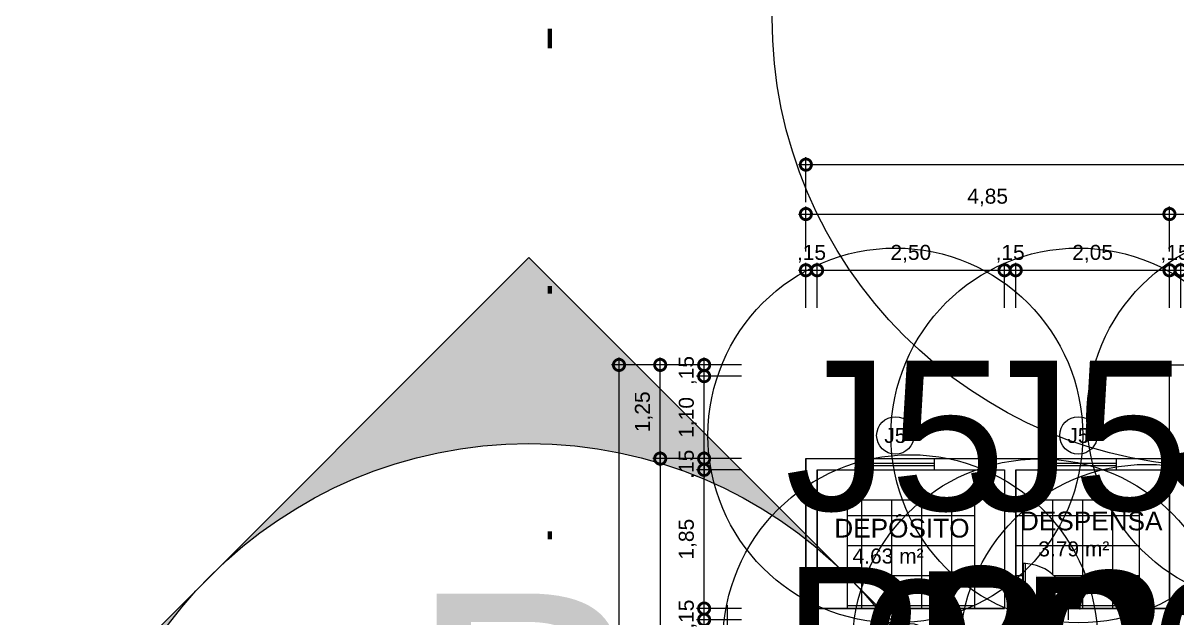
# Model space of a CAD drawing. Header units: metres. Extents: x 47619 to 48001, y 23263 to 23573.
# Drawn here: x 47654.14 to 47669.53, y 23361.14 to 23369.07 of the extents above; entities that cross this region are included whole.
import ezdxf
from ezdxf.enums import TextEntityAlignment as Align

# ---------------------------------------------------------------- set-up
doc = ezdxf.new("R2010")
doc.units = ezdxf.units.M
doc.header["$LTSCALE"] = 0.25
doc.header["$PDMODE"] = 96
doc.linetypes.add('DASHDOT2', pattern=[12.7, 6.35, -3.175, 0, -3.175])
doc.linetypes.add('DIVIDEX2', pattern=[63.5, 25.4, -12.7, 0, -12.7, 0, -12.7])
for name, color, linetype in [('0 @ 0.1', 7, 'Continuous'), ('0 @ 1', 7, 'Continuous'), ('ARQ_ALV CT', 4, 'Continuous'), ('ARQ_ESQ CT', 30, 'Continuous'), ('ARQ_MOB 02', 2, 'Continuous'), ('ARQ_PISO 01', 1, 'Continuous'), ('ARQ_PROJ SUP', 1, 'DASHDOT2'), ('ARQ_SIMB 01', 1, 'Continuous'), ('ARQ_TXT 01', 1, 'Continuous'), ('SIMB_01', 1, 'Continuous'), ('SIMB_02', 2, 'Continuous'), ('SIMB_PREENCHIMENTO', 253, 'Continuous'), ('SIMB_TXT', 1, 'Continuous')]:
    doc.layers.add(name, color=color, linetype=linetype)
for name, color, linetype, true_color, plot in [('ARQ_0_AREAS', 7, 'Continuous', 0x5a1694, False), ('ARQ_0_AREAS @ 0.1', 7, 'Continuous', 0x5a1694, False), ('ARQ_0_AREAS @ 1', 7, 'Continuous', 0x5a1694, False)]:
    doc.layers.add(name, color=color, linetype=linetype, true_color=true_color, plot=plot)
doc.layers.add('ARQ_CINZA 03', color=252, linetype='Continuous', lineweight=9)
doc.layers.add('SIMB_LCT', color=252, linetype='DIVIDEX2', lineweight=100)
doc.layers.add('ARQ_COTA_AZUL', color=5, linetype='Continuous', lineweight=20, true_color=0x0000ff)
doc.styles.add('Annot_2.0mm', font='arial.ttf', dxfattribs={"height": 2})
doc.styles.add('Annot_2.5mm', font='arial.ttf', dxfattribs={"height": 2.5})
doc.styles.add('cota', font='arial.ttf')
doc.styles.add('SIMB', font='arial.ttf')
doc.dimstyles.new('Info 01 - annot', dxfattribs={"dimtxt": 2, "dimasz": 3, "dimexe": 1, "dimexo": 1, "dimgap": 1, "dimtad": 1, "dimzin": 4, "dimtxsty": 'cota', "dimblk": 'DOTSMALL', "dimcen": 2, "dimdle": 1, "dimclrd": 256, "dimclre": 256, "dimclrt": 1, "dimazin": 2, "dimtfac": 0.09, "dimtix": 1, "dimtmove": 2, "dimatfit": 2, "dimfxl": 5, "dimfxlon": 1, "dimtolj": 1, "dimtzin": 4, "dimlwd": -1, "dimarcsym": 1})

# ---------------------------------------------------------------- blocks, each defined once
blk = doc.blocks.new('*U69')
at = {"layer": 'SIMB_LCT'}
blk.add_line((-6, 0), (-54.483, 0), dxfattribs=at)
at = {"layer": 'SIMB_TXT', "style": 'SIMB'}
for tag, height, p in [('000', 3.5, (-2.25, 0)), ('999', 2, (2.525, 0))]:
    blk.add_attdef(tag, text='', height=height, rotation=90, dxfattribs=at).set_placement(p, align=Align.MIDDLE_CENTER)
blk = doc.blocks.new('*U328')
at = {"layer": '0 @ 1', "rotation": 269.9999999999999}
blk.add_blockref('*U69', (0.7, -4.537), dxfattribs=at)
blk = doc.blocks.new('Pav_sup')
blk.add_blockref('*U328', (0, 0))
blk = doc.blocks.new('nivel_PB_A_D')
at = {"layer": 'SIMB_PREENCHIMENTO', "transparency": 33554587}
h = blk.add_hatch(color=256, dxfattribs=at)
h.dxf.hatch_style = 1
h.paths.add_polyline_path([(0, 1.25, 0.414214), (-1.25, 0), (0, 0)])
h.paths.add_polyline_path([(1.25, 0), (0, 0), (0, -1.25, 0.414214)])
at = {"layer": 'SIMB_01'}
for p, q in [((0, 2.25), (0, -2.25)), ((-2.25, 0), (9.25, 0))]:
    blk.add_line(p, q, dxfattribs=at)
blk.add_circle((0, 0), 1.25, dxfattribs=at)
at = {"layer": 'SIMB_TXT', "style": 'SIMB'}
blk.add_attdef('00,00', (1.763, 0.576), '', height=2, dxfattribs=at)
blk = doc.blocks.new('*U354')
at = {"layer": 'ARQ_0_AREAS @ 0.1', "xscale": 0.1, "yscale": 0.1, "zscale": 0.1}
blk.add_blockref('nivel_PB_A_D', (-5.9, 3.497), dxfattribs=at).add_auto_attribs({'00,00': '0,00'})
at = {"layer": 'ARQ_0_AREAS @ 1'}
blk.add_blockref('nivel_PB_A_D', (-5.9, 3.497), dxfattribs=at).add_auto_attribs({'00,00': '0,00'})
blk = doc.blocks.new('*U31')
at = {"layer": 'SIMB_PREENCHIMENTO', "transparency": 33554587}
h = blk.add_hatch(color=256, dxfattribs=at)
h.dxf.hatch_style = 1
h.paths.add_polyline_path([(0, 8.483), (-4.152, 4.332, -0.401827), (4.152, 4.332)])
h = blk.add_hatch(color=256, dxfattribs=at)
h.dxf.hatch_style = 1
h.paths.add_polyline_path([(-4.332, 4.152), (-8.483, 0), (-6, 0, -0.193399)])
h = blk.add_hatch(color=256, dxfattribs=at)
h.dxf.hatch_style = 1
h.paths.add_polyline_path([(4.332, 4.152, -0.193399), (6, 0), (8.483, 0)])
at = {"layer": 'SIMB_01'}
for p in [(-8.483, 0), (8.483, 0)]:
    blk.add_line(p, (0, 8.483), dxfattribs=at)
blk.add_circle((0, 0), 6, dxfattribs=at)
at = {"layer": 'SIMB_TXT', "style": 'SIMB'}
for tag, height, p in [('000', 3.5, (0, 2.25)), ('999', 2, (0, -2.525))]:
    blk.add_attdef(tag, text='', height=height, dxfattribs=at).set_placement(p, align=Align.MIDDLE_CENTER)
blk = doc.blocks.new('*U355')
at = {"layer": '0 @ 1'}
ref = blk.add_blockref('*U31', (-8.545, 1.9), dxfattribs=at)
ref.add_attrib('000', 'B', dxfattribs={"layer": 'SIMB_TXT', "height": 3.5, "style": 'SIMB'}).set_placement((-8.545, 4.15), align=Align.MIDDLE_CENTER)
blk = doc.blocks.new('*U70')
at = {"layer": 'SIMB_01'}
blk.add_circle((0, 0), 6, dxfattribs=at)
at = {"layer": 'SIMB_TXT', "style": 'SIMB'}
for tag, height, p in [('000', 3.5, (-2.25, 0)), ('999', 2, (2.525, 0))]:
    blk.add_attdef(tag, text='', height=height, rotation=90, dxfattribs=at).set_placement(p, align=Align.MIDDLE_CENTER)
blk = doc.blocks.new('*U357')
at = {"layer": '0 @ 1', "rotation": 270}
blk.add_blockref('*U70', (0.7, 13.587), dxfattribs=at)
blk = doc.blocks.new('_DotSmall')
at = {"color": 0, "linetype": 'ByBlock', "const_width": 0.5}
blk.add_lwpolyline([(-0.0625, 0, 1), (0.0625, 0, 1)], format="xyb", close=True, dxfattribs=at)
blk = doc.blocks.new('*D117')
at = {"layer": 'ARQ_COTA_AZUL', "lineweight": -2, "transparency": 16777216}
for p, q in [((-5.707, 7.7), (-6.307, 7.7)), ((-5.707, 7.55), (-6.307, 7.55))]:
    blk.add_line(p, q, dxfattribs=at)
at = {"layer": 'ARQ_COTA_AZUL', "transparency": 16777216}
blk.add_line((-6.207, 7.8), (-6.207, 7.45), dxfattribs=at)
at = {"layer": 'Defpoints', "color": 0, "transparency": 16777216}
for p in [(-4.85, 7.7), (-6.207, 7.55), (-4.7, 7.55)]:
    blk.add_point(p, dxfattribs=at)
at = {"layer": 'ARQ_COTA_AZUL', "transparency": 16777216, "xscale": 0.3, "yscale": 0.3, "zscale": 0.3}
for p, rotation in [((-6.207, 7.7), 270), ((-6.207, 7.55), 90)]:
    blk.add_blockref('_DotSmall', p, dxfattribs=dict(at, rotation=rotation))
at = {"layer": 'ARQ_COTA_AZUL', "color": 1, "transparency": 16777216, "insert": (-6.427, 7.625), "char_height": 0.2, "attachment_point": 5, "rotation": 90, "style": 'cota'}
blk.add_mtext('\\A1;,15', dxfattribs=at)
blk = doc.blocks.new('*D119')
at = {"layer": 'ARQ_COTA_AZUL', "lineweight": -2, "transparency": 16777216}
for p, q in [((-6.293, 7.7), (-6.893, 7.7)), ((-6.293, 1.25), (-6.893, 1.25))]:
    blk.add_line(p, q, dxfattribs=at)
at = {"layer": 'ARQ_COTA_AZUL', "transparency": 16777216}
blk.add_line((-6.793, 7.8), (-6.793, 1.15), dxfattribs=at)
at = {"layer": 'Defpoints', "color": 0, "transparency": 16777216}
for p in [(-4.85, 7.7), (-6.793, 1.25), (0, 1.25)]:
    blk.add_point(p, dxfattribs=at)
at = {"layer": 'ARQ_COTA_AZUL', "transparency": 16777216, "xscale": 0.3, "yscale": 0.3, "zscale": 0.3}
for p, rotation in [((-6.793, 7.7), 90), ((-6.793, 1.25), 270)]:
    blk.add_blockref('_DotSmall', p, dxfattribs=dict(at, rotation=rotation))
at = {"layer": 'ARQ_COTA_AZUL', "color": 1, "transparency": 16777216, "insert": (-7.013, 4.475), "char_height": 0.2, "attachment_point": 5, "rotation": 90, "style": 'cota'}
blk.add_mtext('\\A1;6,45', dxfattribs=at)
blk = doc.blocks.new('*D120')
at = {"layer": 'ARQ_COTA_AZUL', "lineweight": -2, "transparency": 16777216}
for p, q in [((-5.707, 5.55), (-6.307, 5.55)), ((-5.707, 1.4), (-6.307, 1.4))]:
    blk.add_line(p, q, dxfattribs=at)
at = {"layer": 'ARQ_COTA_AZUL', "transparency": 16777216}
blk.add_line((-6.207, 1.3), (-6.207, 5.65), dxfattribs=at)
at = {"layer": 'Defpoints', "color": 0, "transparency": 16777216}
for p in [(-6.207, 5.55), (-4.85, 5.55), (-4.85, 1.4)]:
    blk.add_point(p, dxfattribs=at)
at = {"layer": 'ARQ_COTA_AZUL', "transparency": 16777216, "xscale": 0.3, "yscale": 0.3, "zscale": 0.3}
for p, rotation in [((-6.207, 5.55), 89.99999999999999), ((-6.207, 1.4), 270)]:
    blk.add_blockref('_DotSmall', p, dxfattribs=dict(at, rotation=rotation))
at = {"layer": 'ARQ_COTA_AZUL', "color": 1, "transparency": 16777216, "insert": (-6.427, 3.475), "char_height": 0.2, "attachment_point": 5, "rotation": 90, "style": 'cota'}
blk.add_mtext('\\A1;4,15', dxfattribs=at)
blk = doc.blocks.new('*D123')
at = {"layer": 'ARQ_COTA_AZUL', "lineweight": -2, "transparency": 16777216}
for p, q in [((-5.707, 5.7), (-6.307, 5.7)), ((-5.707, 5.55), (-6.307, 5.55))]:
    blk.add_line(p, q, dxfattribs=at)
at = {"layer": 'ARQ_COTA_AZUL', "transparency": 16777216}
blk.add_line((-6.207, 5.45), (-6.207, 5.8), dxfattribs=at)
at = {"layer": 'Defpoints', "color": 0, "transparency": 16777216}
for p in [(-6.207, 5.7), (-4.7, 5.7), (-4.85, 5.55)]:
    blk.add_point(p, dxfattribs=at)
at = {"layer": 'ARQ_COTA_AZUL', "transparency": 16777216, "xscale": 0.3, "yscale": 0.3, "zscale": 0.3}
for p, rotation in [((-6.207, 5.7), 270), ((-6.207, 5.55), 90)]:
    blk.add_blockref('_DotSmall', p, dxfattribs=dict(at, rotation=rotation))
at = {"layer": 'ARQ_COTA_AZUL', "color": 1, "transparency": 16777216, "insert": (-6.427, 5.625), "char_height": 0.2, "attachment_point": 5, "rotation": 90, "style": 'cota'}
blk.add_mtext('\\A1;,15', dxfattribs=at)
blk = doc.blocks.new('*D88')
at = {"layer": 'ARQ_COTA_AZUL', "transparency": 16777216}
blk.add_line((-4.95, 10.213), (-4.6, 10.213), dxfattribs=at)
at = {"layer": 'ARQ_COTA_AZUL', "lineweight": -2, "transparency": 16777216}
for p, q in [((-4.85, 9.713), (-4.85, 10.313)), ((-4.7, 9.713), (-4.7, 10.313))]:
    blk.add_line(p, q, dxfattribs=at)
at = {"layer": 'Defpoints', "color": 0, "transparency": 16777216}
for p in [(-4.7, 10.213), (-4.85, 7.7), (-4.7, 7.55)]:
    blk.add_point(p, dxfattribs=at)
at = {"layer": 'ARQ_COTA_AZUL', "transparency": 16777216, "xscale": 0.3, "yscale": 0.3, "zscale": 0.3}
blk.add_blockref('_DotSmall', (-4.85, 10.213), dxfattribs=at)
at = {"layer": 'ARQ_COTA_AZUL', "transparency": 16777216, "xscale": 0.3, "yscale": 0.3, "zscale": 0.3, "rotation": 180}
blk.add_blockref('_DotSmall', (-4.7, 10.213), dxfattribs=at)
at = {"layer": 'ARQ_COTA_AZUL', "color": 1, "transparency": 16777216, "insert": (-4.775, 10.433), "char_height": 0.2, "attachment_point": 5, "style": 'cota'}
blk.add_mtext('\\A1;,15', dxfattribs=at)
blk = doc.blocks.new('*D89')
at = {"layer": 'ARQ_COTA_AZUL', "transparency": 16777216}
blk.add_line((-4.8, 10.213), (-2.1, 10.213), dxfattribs=at)
at = {"layer": 'ARQ_COTA_AZUL', "lineweight": -2, "transparency": 16777216}
for p, q in [((-4.7, 9.713), (-4.7, 10.313)), ((-2.2, 9.713), (-2.2, 10.313))]:
    blk.add_line(p, q, dxfattribs=at)
at = {"layer": 'Defpoints', "color": 0, "transparency": 16777216}
for p in [(-2.2, 10.213), (-4.7, 7.55), (-2.2, 7.55)]:
    blk.add_point(p, dxfattribs=at)
at = {"layer": 'ARQ_COTA_AZUL', "transparency": 16777216, "xscale": 0.3, "yscale": 0.3, "zscale": 0.3, "rotation": 180}
blk.add_blockref('_DotSmall', (-4.7, 10.213), dxfattribs=at)
at = {"layer": 'ARQ_COTA_AZUL', "transparency": 16777216, "xscale": 0.3, "yscale": 0.3, "zscale": 0.3}
blk.add_blockref('_DotSmall', (-2.2, 10.213), dxfattribs=at)
at = {"layer": 'ARQ_COTA_AZUL', "color": 1, "transparency": 16777216, "insert": (-3.45, 10.433), "char_height": 0.2, "attachment_point": 5, "style": 'cota'}
blk.add_mtext('\\A1;2,50', dxfattribs=at)
blk = doc.blocks.new('*D90')
at = {"layer": 'ARQ_COTA_AZUL', "transparency": 16777216}
blk.add_line((-2.3, 10.213), (-1.95, 10.213), dxfattribs=at)
at = {"layer": 'ARQ_COTA_AZUL', "lineweight": -2, "transparency": 16777216}
for p, q in [((-2.2, 9.713), (-2.2, 10.313)), ((-2.05, 9.713), (-2.05, 10.313))]:
    blk.add_line(p, q, dxfattribs=at)
at = {"layer": 'Defpoints', "color": 0, "transparency": 16777216}
for p in [(-2.05, 10.213), (-2.2, 7.55), (-2.05, 7.55)]:
    blk.add_point(p, dxfattribs=at)
at = {"layer": 'ARQ_COTA_AZUL', "transparency": 16777216, "xscale": 0.3, "yscale": 0.3, "zscale": 0.3}
blk.add_blockref('_DotSmall', (-2.2, 10.213), dxfattribs=at)
at = {"layer": 'ARQ_COTA_AZUL', "transparency": 16777216, "xscale": 0.3, "yscale": 0.3, "zscale": 0.3, "rotation": 180}
blk.add_blockref('_DotSmall', (-2.05, 10.213), dxfattribs=at)
at = {"layer": 'ARQ_COTA_AZUL', "color": 1, "transparency": 16777216, "insert": (-2.125, 10.433), "char_height": 0.2, "attachment_point": 5, "style": 'cota'}
blk.add_mtext('\\A1;,15', dxfattribs=at)
blk = doc.blocks.new('*D92')
at = {"layer": 'ARQ_COTA_AZUL', "transparency": 16777216}
blk.add_line((-2.15, 10.213), (0.1, 10.213), dxfattribs=at)
at = {"layer": 'ARQ_COTA_AZUL', "lineweight": -2, "transparency": 16777216}
for p, q in [((-2.05, 9.713), (-2.05, 10.313)), ((0, 9.713), (0, 10.313))]:
    blk.add_line(p, q, dxfattribs=at)
at = {"layer": 'Defpoints', "color": 0, "transparency": 16777216}
for p in [(0, 10.213), (-2.05, 7.55), (0, 7.55)]:
    blk.add_point(p, dxfattribs=at)
at = {"layer": 'ARQ_COTA_AZUL', "transparency": 16777216, "xscale": 0.3, "yscale": 0.3, "zscale": 0.3, "rotation": 180}
blk.add_blockref('_DotSmall', (-2.05, 10.213), dxfattribs=at)
at = {"layer": 'ARQ_COTA_AZUL', "transparency": 16777216, "xscale": 0.3, "yscale": 0.3, "zscale": 0.3}
blk.add_blockref('_DotSmall', (0, 10.213), dxfattribs=at)
at = {"layer": 'ARQ_COTA_AZUL', "color": 1, "transparency": 16777216, "insert": (-1.025, 10.433), "char_height": 0.2, "attachment_point": 5, "style": 'cota'}
blk.add_mtext('\\A1;2,05', dxfattribs=at)
blk = doc.blocks.new('*D91')
at = {"layer": 'ARQ_COTA_AZUL', "transparency": 16777216}
blk.add_line((-0.1, 10.213), (0.25, 10.213), dxfattribs=at)
at = {"layer": 'ARQ_COTA_AZUL', "lineweight": -2, "transparency": 16777216}
for p, q in [((0, 9.713), (0, 10.313)), ((0.15, 9.713), (0.15, 10.313))]:
    blk.add_line(p, q, dxfattribs=at)
at = {"layer": 'Defpoints', "color": 0, "transparency": 16777216}
for p in [(0.15, 10.213), (0.15, 8.95), (0, 7.55)]:
    blk.add_point(p, dxfattribs=at)
at = {"layer": 'ARQ_COTA_AZUL', "transparency": 16777216, "xscale": 0.3, "yscale": 0.3, "zscale": 0.3}
blk.add_blockref('_DotSmall', (0, 10.213), dxfattribs=at)
at = {"layer": 'ARQ_COTA_AZUL', "transparency": 16777216, "xscale": 0.3, "yscale": 0.3, "zscale": 0.3, "rotation": 180}
blk.add_blockref('_DotSmall', (0.15, 10.213), dxfattribs=at)
at = {"layer": 'ARQ_COTA_AZUL', "color": 1, "transparency": 16777216, "insert": (0.075, 10.433), "char_height": 0.2, "attachment_point": 5, "style": 'cota'}
blk.add_mtext('\\A1;,15', dxfattribs=at)
blk = doc.blocks.new('*D93')
at = {"layer": 'ARQ_COTA_AZUL', "transparency": 16777216}
blk.add_line((0.05, 10.213), (2.75, 10.213), dxfattribs=at)
at = {"layer": 'ARQ_COTA_AZUL', "lineweight": -2, "transparency": 16777216}
for p, q in [((0.15, 9.713), (0.15, 10.313)), ((2.65, 9.713), (2.65, 10.313))]:
    blk.add_line(p, q, dxfattribs=at)
at = {"layer": 'Defpoints', "color": 0, "transparency": 16777216}
for p in [(2.65, 10.213), (0.15, 8.95), (2.65, 8.95)]:
    blk.add_point(p, dxfattribs=at)
at = {"layer": 'ARQ_COTA_AZUL', "transparency": 16777216, "xscale": 0.3, "yscale": 0.3, "zscale": 0.3, "rotation": 180}
blk.add_blockref('_DotSmall', (0.15, 10.213), dxfattribs=at)
at = {"layer": 'ARQ_COTA_AZUL', "transparency": 16777216, "xscale": 0.3, "yscale": 0.3, "zscale": 0.3}
blk.add_blockref('_DotSmall', (2.65, 10.213), dxfattribs=at)
at = {"layer": 'ARQ_COTA_AZUL', "color": 1, "transparency": 16777216, "insert": (1.4, 10.433), "char_height": 0.2, "attachment_point": 5, "style": 'cota'}
blk.add_mtext('\\A1;2,50', dxfattribs=at)
blk = doc.blocks.new('*D108')
at = {"layer": 'ARQ_COTA_AZUL', "lineweight": -2, "transparency": 16777216}
for p, q in [((-5.707, 8.8), (-6.307, 8.8)), ((-5.707, 7.7), (-6.307, 7.7))]:
    blk.add_line(p, q, dxfattribs=at)
at = {"layer": 'ARQ_COTA_AZUL', "transparency": 16777216}
blk.add_line((-6.207, 7.6), (-6.207, 8.9), dxfattribs=at)
at = {"layer": 'Defpoints', "color": 0, "transparency": 16777216}
for p in [(-6.207, 8.8), (0.15, 8.8), (-4.85, 7.7)]:
    blk.add_point(p, dxfattribs=at)
at = {"layer": 'ARQ_COTA_AZUL', "transparency": 16777216, "xscale": 0.3, "yscale": 0.3, "zscale": 0.3}
for p, rotation in [((-6.207, 8.8), 90), ((-6.207, 7.7), 270)]:
    blk.add_blockref('_DotSmall', p, dxfattribs=dict(at, rotation=rotation))
at = {"layer": 'ARQ_COTA_AZUL', "color": 1, "transparency": 16777216, "insert": (-6.427, 8.25), "char_height": 0.2, "attachment_point": 5, "rotation": 90, "style": 'cota'}
blk.add_mtext('\\A1;1,10', dxfattribs=at)
blk = doc.blocks.new('*D111')
at = {"layer": 'ARQ_COTA_AZUL', "lineweight": -2, "transparency": 16777216}
for p, q in [((-5.707, 8.95), (-6.307, 8.95)), ((-5.707, 8.8), (-6.307, 8.8))]:
    blk.add_line(p, q, dxfattribs=at)
at = {"layer": 'ARQ_COTA_AZUL', "transparency": 16777216}
blk.add_line((-6.207, 8.7), (-6.207, 9.05), dxfattribs=at)
at = {"layer": 'Defpoints', "color": 0, "transparency": 16777216}
for p in [(-6.207, 8.95), (0.15, 8.95), (0.15, 8.8)]:
    blk.add_point(p, dxfattribs=at)
at = {"layer": 'ARQ_COTA_AZUL', "transparency": 16777216, "xscale": 0.3, "yscale": 0.3, "zscale": 0.3}
for p, rotation in [((-6.207, 8.95), 270), ((-6.207, 8.8), 90)]:
    blk.add_blockref('_DotSmall', p, dxfattribs=dict(at, rotation=rotation))
at = {"layer": 'ARQ_COTA_AZUL', "color": 1, "transparency": 16777216, "insert": (-6.427, 8.875), "char_height": 0.2, "attachment_point": 5, "rotation": 90, "style": 'cota'}
blk.add_mtext('\\A1;,15', dxfattribs=at)
blk = doc.blocks.new('*D110')
at = {"layer": 'ARQ_COTA_AZUL', "lineweight": -2, "transparency": 16777216}
for p, q in [((-6.293, 8.95), (-6.893, 8.95)), ((-6.293, 7.7), (-6.893, 7.7))]:
    blk.add_line(p, q, dxfattribs=at)
at = {"layer": 'ARQ_COTA_AZUL', "transparency": 16777216}
blk.add_line((-6.793, 7.6), (-6.793, 9.05), dxfattribs=at)
at = {"layer": 'Defpoints', "color": 0, "transparency": 16777216}
for p in [(-6.793, 8.95), (0, 8.95), (-4.85, 7.7)]:
    blk.add_point(p, dxfattribs=at)
at = {"layer": 'ARQ_COTA_AZUL', "transparency": 16777216, "xscale": 0.3, "yscale": 0.3, "zscale": 0.3}
for p, rotation in [((-6.793, 8.95), 90), ((-6.793, 7.7), 270)]:
    blk.add_blockref('_DotSmall', p, dxfattribs=dict(at, rotation=rotation))
at = {"layer": 'ARQ_COTA_AZUL', "color": 1, "transparency": 16777216, "insert": (-7.013, 8.325), "char_height": 0.2, "attachment_point": 5, "rotation": 90, "style": 'cota'}
blk.add_mtext('\\A1;1,25', dxfattribs=at)
blk = doc.blocks.new('*D109')
at = {"layer": 'ARQ_COTA_AZUL', "lineweight": -2, "transparency": 16777216}
for p, q in [((-6.843, 8.95), (-7.443, 8.95)), ((-6.843, 0), (-7.443, 0))]:
    blk.add_line(p, q, dxfattribs=at)
at = {"layer": 'ARQ_COTA_AZUL', "transparency": 16777216}
blk.add_line((-7.343, -0.1), (-7.343, 9.05), dxfattribs=at)
at = {"layer": 'Defpoints', "color": 0, "transparency": 16777216}
for p in [(-7.343, 8.95), (0, 8.95), (0, 0)]:
    blk.add_point(p, dxfattribs=at)
at = {"layer": 'ARQ_COTA_AZUL', "transparency": 16777216, "xscale": 0.3, "yscale": 0.3, "zscale": 0.3}
for p, rotation in [((-7.343, 8.95), 90), ((-7.343, 0), 270)]:
    blk.add_blockref('_DotSmall', p, dxfattribs=dict(at, rotation=rotation))
at = {"layer": 'ARQ_COTA_AZUL', "color": 1, "transparency": 16777216, "insert": (-7.563, 4.475), "char_height": 0.2, "attachment_point": 5, "rotation": 90, "style": 'cota'}
blk.add_mtext('\\A1;8,95', dxfattribs=at)
blk = doc.blocks.new('*D112')
at = {"layer": 'ARQ_COTA_AZUL', "transparency": 16777216}
blk.add_line((-4.95, 10.963), (0.1, 10.963), dxfattribs=at)
at = {"layer": 'ARQ_COTA_AZUL', "lineweight": -2, "transparency": 16777216}
for p, q in [((-4.85, 10.463), (-4.85, 11.063)), ((0, 10.463), (0, 11.063))]:
    blk.add_line(p, q, dxfattribs=at)
at = {"layer": 'Defpoints', "color": 0, "transparency": 16777216}
for p in [(0, 10.963), (0, 8.95), (-4.85, 7.7)]:
    blk.add_point(p, dxfattribs=at)
at = {"layer": 'ARQ_COTA_AZUL', "transparency": 16777216, "xscale": 0.3, "yscale": 0.3, "zscale": 0.3, "rotation": 180}
blk.add_blockref('_DotSmall', (-4.85, 10.963), dxfattribs=at)
at = {"layer": 'ARQ_COTA_AZUL', "transparency": 16777216, "xscale": 0.3, "yscale": 0.3, "zscale": 0.3}
blk.add_blockref('_DotSmall', (0, 10.963), dxfattribs=at)
at = {"layer": 'ARQ_COTA_AZUL', "color": 1, "transparency": 16777216, "insert": (-2.425, 11.183), "char_height": 0.2, "attachment_point": 5, "style": 'cota'}
blk.add_mtext('\\A1;4,85', dxfattribs=at)
blk = doc.blocks.new('*D114')
at = {"layer": 'ARQ_COTA_AZUL', "transparency": 16777216}
blk.add_line((-0.1, 10.963), (7.85, 10.963), dxfattribs=at)
at = {"layer": 'ARQ_COTA_AZUL', "lineweight": -2, "transparency": 16777216}
for p, q in [((0, 10.463), (0, 11.063)), ((7.75, 10.463), (7.75, 11.063))]:
    blk.add_line(p, q, dxfattribs=at)
at = {"layer": 'Defpoints', "color": 0, "transparency": 16777216}
for p in [(7.75, 10.963), (0, 8.95), (7.75, 8.95)]:
    blk.add_point(p, dxfattribs=at)
at = {"layer": 'ARQ_COTA_AZUL', "transparency": 16777216, "xscale": 0.3, "yscale": 0.3, "zscale": 0.3, "rotation": 180}
blk.add_blockref('_DotSmall', (0, 10.963), dxfattribs=at)
at = {"layer": 'ARQ_COTA_AZUL', "transparency": 16777216, "xscale": 0.3, "yscale": 0.3, "zscale": 0.3}
blk.add_blockref('_DotSmall', (7.75, 10.963), dxfattribs=at)
at = {"layer": 'ARQ_COTA_AZUL', "color": 1, "transparency": 16777216, "insert": (3.875, 11.183), "char_height": 0.2, "attachment_point": 5, "style": 'cota'}
blk.add_mtext('\\A1;7,75', dxfattribs=at)
blk = doc.blocks.new('*D115')
at = {"layer": 'ARQ_COTA_AZUL', "lineweight": -2, "transparency": 16777216}
for p, q in [((-4.85, 11.122), (-4.85, 11.722)), ((8.95, 11.122), (8.95, 11.722))]:
    blk.add_line(p, q, dxfattribs=at)
at = {"layer": 'ARQ_COTA_AZUL', "transparency": 16777216}
blk.add_line((-4.95, 11.622), (9.05, 11.622), dxfattribs=at)
at = {"layer": 'Defpoints', "color": 0, "transparency": 16777216}
for p in [(8.95, 11.622), (8.95, 8.95), (-4.85, 7.7)]:
    blk.add_point(p, dxfattribs=at)
at = {"layer": 'ARQ_COTA_AZUL', "transparency": 16777216, "xscale": 0.3, "yscale": 0.3, "zscale": 0.3, "rotation": 180}
blk.add_blockref('_DotSmall', (-4.85, 11.622), dxfattribs=at)
at = {"layer": 'ARQ_COTA_AZUL', "transparency": 16777216, "xscale": 0.3, "yscale": 0.3, "zscale": 0.3}
blk.add_blockref('_DotSmall', (8.95, 11.622), dxfattribs=at)
at = {"layer": 'ARQ_COTA_AZUL', "color": 1, "transparency": 16777216, "insert": (2.05, 11.842), "char_height": 0.2, "attachment_point": 5, "style": 'cota'}
blk.add_mtext('\\A1;13,80', dxfattribs=at)
blk = doc.blocks.new('*U22')
at = {"layer": 'SIMB_02'}
blk.add_circle((0, 0), 2.5, dxfattribs=at)
at = {"layer": 'SIMB_TXT', "style": 'SIMB'}
blk.add_attdef('CDESQ', text='', height=2, dxfattribs=at).set_placement((0, 0), align=Align.MIDDLE_CENTER)
blk = doc.blocks.new('*U364')
at = {"layer": '0 @ 0.1', "xscale": 0.1, "yscale": 0.1, "zscale": 0.1}
blk.add_blockref('*U22', (-1.729, 5.197), dxfattribs=at).add_auto_attribs({'CDESQ': 'P3'})
at = {"layer": '0 @ 1'}
blk.add_blockref('*U22', (-1.729, 5.197), dxfattribs=at).add_auto_attribs({'CDESQ': 'P3'})
blk = doc.blocks.new('*U365')
at = {"layer": '0 @ 0.1', "xscale": 0.1, "yscale": 0.1, "zscale": 0.1}
blk.add_blockref('*U22', (-0.3, 5.123), dxfattribs=at).add_auto_attribs({'CDESQ': 'P2'})
at = {"layer": '0 @ 1'}
blk.add_blockref('*U22', (-0.3, 5.123), dxfattribs=at).add_auto_attribs({'CDESQ': 'P2'})
blk = doc.blocks.new('*U366')
at = {"layer": '0 @ 0.1', "xscale": 0.1, "yscale": 0.1, "zscale": 0.1}
blk.add_blockref('*U22', (-3.456, 5.252), dxfattribs=at).add_auto_attribs({'CDESQ': 'P2'})
at = {"layer": '0 @ 1'}
blk.add_blockref('*U22', (-3.456, 5.252), dxfattribs=at).add_auto_attribs({'CDESQ': 'P2'})
blk = doc.blocks.new('*U368')
at = {"layer": '0 @ 0.1', "xscale": 0.1, "yscale": 0.1, "zscale": 0.1}
blk.add_blockref('*U22', (1.4, 8.248), dxfattribs=at).add_auto_attribs({'CDESQ': 'J1'})
at = {"layer": '0 @ 1'}
blk.add_blockref('*U22', (1.4, 8.248), dxfattribs=at).add_auto_attribs({'CDESQ': 'J1'})
blk = doc.blocks.new('*U372')
at = {"layer": '0 @ 0.1', "xscale": 0.1, "yscale": 0.1, "zscale": 0.1}
blk.add_blockref('*U22', (-3.656, 8.009), dxfattribs=at).add_auto_attribs({'CDESQ': 'J5'})
at = {"layer": '0 @ 1'}
blk.add_blockref('*U22', (-3.656, 8.009), dxfattribs=at).add_auto_attribs({'CDESQ': 'J5'})
blk = doc.blocks.new('*U373')
at = {"layer": '0 @ 0.1', "xscale": 0.1, "yscale": 0.1, "zscale": 0.1}
blk.add_blockref('*U22', (-1.214, 8.009), dxfattribs=at).add_auto_attribs({'CDESQ': 'J5'})
at = {"layer": '0 @ 1'}
blk.add_blockref('*U22', (-1.214, 8.009), dxfattribs=at).add_auto_attribs({'CDESQ': 'J5'})
blk = doc.blocks.new('*D75')
at = {"layer": 'ARQ_COTA_AZUL', "lineweight": -2, "transparency": 16777216}
for p, q in [((-5.707, 7.55), (-6.307, 7.55)), ((-5.707, 5.7), (-6.307, 5.7))]:
    blk.add_line(p, q, dxfattribs=at)
at = {"layer": 'ARQ_COTA_AZUL', "transparency": 16777216}
blk.add_line((-6.207, 5.6), (-6.207, 7.65), dxfattribs=at)
at = {"layer": 'Defpoints', "color": 0, "transparency": 16777216}
for p in [(-6.207, 7.55), (-4.7, 7.55), (-4.7, 5.7)]:
    blk.add_point(p, dxfattribs=at)
at = {"layer": 'ARQ_COTA_AZUL', "transparency": 16777216, "xscale": 0.3, "yscale": 0.3, "zscale": 0.3}
for p, rotation in [((-6.207, 7.55), 90), ((-6.207, 5.7), 270)]:
    blk.add_blockref('_DotSmall', p, dxfattribs=dict(at, rotation=rotation))
at = {"layer": 'ARQ_COTA_AZUL', "color": 1, "transparency": 16777216, "insert": (-6.427, 6.625), "char_height": 0.2, "attachment_point": 5, "rotation": 90, "style": 'cota'}
blk.add_mtext('\\A1;1,85', dxfattribs=at)
blk = doc.blocks.new('PAV_TER')
at = {"layer": 'ARQ_CINZA 03'}
h = blk.add_hatch(dxfattribs=at)
h.set_pattern_fill('_USER', color=256, scale=0.4, angle=270, double=1, pattern_type=0)
h.set_pattern_definition([(270, (-2.275, 5.7), (0.4, -7e-17), []), (0, (-2.275, 5.7), (0, 0.4), [])])
h.paths.add_polyline_path([(-2.6, 7.15), (-4.3, 7.15), (-4.3, 5.7), (-2.6, 5.7)])
h = blk.add_hatch(dxfattribs=at)
h.set_pattern_fill('_USER', color=256, scale=0.4, angle=270, double=1, pattern_type=0)
h.set_pattern_definition([(270, (-2.125, 5.7), (0.4, -7e-17), []), (0, (-2.125, 5.7), (0, 0.4), [])])
edge = h.paths.add_edge_path()
edge.add_line((-0.4, 7.15), (-2.05, 7.15))
edge.add_line((-2.05, 7.15), (-2.05, 5.7))
edge.add_line((-2.05, 5.7), (-1.95, 5.7))
edge.add_line((-1.95, 5.7), (-1.95, 6.3))
edge.add_line((-1.95, 6.3), (-1.92, 6.3))
edge.add_arc((-1.951, 5.699), 0.601, 0.0552, 87.0072, ccw=False)
edge.add_line((-1.35, 5.7), (-0.4, 5.7))
edge.add_line((-0.4, 5.7), (-0.4, 7.15))
at = {"layer": 'ARQ_0_AREAS'}
for points in [[(-4.85, 7.7), (0, 7.7), (0, 8.95), (7.75, 8.95), (7.75, 0), (0, 0), (0, 1.25), (-4.85, 1.25)], [(-4.7, 7.55), (-2.2, 7.55), (-2.2, 5.7), (-4.7, 5.7)], [(-2.05, 7.55), (0, 7.55), (0, 5.7), (-2.05, 5.7)], [(-2.05, 7.55), (0, 7.55), (0, 5.7), (-2.05, 5.7)]]:
    blk.add_lwpolyline(points, close=True, dxfattribs=at)
at = {"layer": 'ARQ_ALV CT'}
for p, q in [((0, 7.7), (0, 8.95)), ((0, 8.95), (0.15, 8.95)), ((-4.85, 7.7), (-4.85, 5.55)), ((-4.85, 7.7), (-4.137, 7.7)), ((-4.137, 7.7), (-3.137, 7.7)), ((-3.137, 7.7), (-1.712, 7.7)), ((-1.712, 7.7), (-0.712, 7.7)), ((-0.712, 7.7), (0, 7.7)), ((-4.7, 7.55), (-4.7, 5.7)), ((-4.7, 7.55), (-4.137, 7.55)), ((-4.137, 7.55), (-3.137, 7.55)), ((-3.137, 7.55), (-2.2, 7.55)), ((-2.2, 7.55), (-2.2, 5.7)), ((-2.05, 7.55), (-2.05, 5.7)), ((-1.975, 7.55), (-1.712, 7.55)), ((-1.712, 7.55), (-0.712, 7.55)), ((-0.712, 7.55), (0, 7.55)), ((0, 5.7), (0, 7.55)), ((-4.7, 5.7), (-3.9, 5.7)), ((-3.9, 5.7), (-3.9, 5.55)), ((-3.1, 5.7), (-3.1, 5.55)), ((-3.1, 5.7), (-2.2, 5.7)), ((-2.05, 5.7), (-1.95, 5.7)), ((-1.95, 5.7), (-1.95, 5.55)), ((-1.425, 5.7), (0, 5.7)), ((-1.35, 5.7), (-1.35, 5.55))]:
    blk.add_line(p, q, dxfattribs=at)
at = {"layer": 'ARQ_ESQ CT'}
blk.add_lwpolyline([(-1.95, 5.7), (-1.92, 5.7), (-1.92, 6.3), (-1.95, 6.3)], close=True, dxfattribs=at)
at = {"layer": 'ARQ_MOB 02'}
for p, q in [((-4.3, 7.15), (-4.3, 5.7)), ((-4.3, 7.15), (-2.6, 7.15)), ((-2.6, 7.15), (-2.6, 5.7)), ((-2.05, 7.15), (-0.4, 7.15)), ((-0.4, 5.7), (-0.4, 7.15))]:
    blk.add_line(p, q, dxfattribs=at)
at = {"layer": 'ARQ_PISO 01'}
for p, q in [((-3.9, 5.7), (-3.1, 5.7)), ((-1.35, 5.7), (-1.95, 5.7))]:
    blk.add_line(p, q, dxfattribs=at)
at = {"layer": 'ARQ_PROJ SUP'}
for p, q in [((-4.137, 7.7), (-4.137, 7.55)), ((-3.137, 7.7), (-3.137, 7.55)), ((-1.712, 7.7), (-1.712, 7.55)), ((-0.712, 7.7), (-0.712, 7.55)), ((-4.137, 7.64), (-3.137, 7.64)), ((-4.137, 7.61), (-3.137, 7.61)), ((-1.712, 7.64), (-0.712, 7.64)), ((-1.712, 7.61), (-0.712, 7.61))]:
    blk.add_line(p, q, dxfattribs=at)
at = {"layer": 'ARQ_SIMB 01'}
blk.add_arc((-1.95, 5.7), 0.6, 0, 90, dxfattribs=at)
for name in ['*U357', '*U368', '*U372', '*U373', '*U355', '*U366', '*U364', '*U365']:
    blk.add_blockref(name, (0, 0))
at = {"layer": 'ARQ_0_AREAS'}
blk.add_blockref('*U354', (0, 0), dxfattribs=at)
at = {"layer": 'ARQ_TXT 01', "attachment_point": 1}
for s, insert, char_height, width, style in [('DEPÓSITO', (-4.471, 6.897), 0.25, 2.27532, 'Annot_2.5mm'), ('DESPENSA', (-1.994, 6.993), 0.25, 2.27532, 'Annot_2.5mm'), ('4.63 m²', (-4.227, 6.5), 0.2, 1.1094, 'Annot_2.0mm'), ('3.79 m²', (-1.749, 6.596), 0.2, 1.1094, 'Annot_2.0mm')]:
    blk.add_mtext(s, dxfattribs=dict(at, insert=insert, char_height=char_height, width=width, style=style))
at = {"layer": 'ARQ_COTA_AZUL'}
for base, p1, p2, picture, middle in [((8.95, 11.622), (-4.85, 7.7), (8.95, 8.95), '*D115', (2.05, 11.842)), ((0, 10.963), (-4.85, 7.7), (0, 8.95), '*D112', (-2.425, 11.183)), ((7.75, 10.963), (0, 8.95), (7.75, 8.95), '*D114', (3.875, 11.183)), ((-4.7, 10.213), (-4.85, 7.7), (-4.7, 7.55), '*D88', (-4.775, 10.433)), ((-2.2, 10.213), (-4.7, 7.55), (-2.2, 7.55), '*D89', (-3.45, 10.433)), ((-2.05, 10.213), (-2.2, 7.55), (-2.05, 7.55), '*D90', (-2.125, 10.433)), ((0, 10.213), (-2.05, 7.55), (0, 7.55), '*D92', (-1.025, 10.433)), ((0.15, 10.213), (0, 7.55), (0.15, 8.95), '*D91', (0.075, 10.433)), ((2.65, 10.213), (0.15, 8.95), (2.65, 8.95), '*D93', (1.4, 10.433))]:
    dim = blk.add_linear_dim(base=base, p1=p1, p2=p2, dimstyle='Info 01 - annot', override={"dimscale": 0}, dxfattribs=at)
    dim.commit()
    dim.dimension.update_dxf_attribs({"geometry": picture, "text_midpoint": middle})
for base, p1, p2, angle, picture, middle in [((-7.343, 8.95), (0, 0), (0, 8.95), 90, '*D109', (-7.563, 4.475)), ((-6.793, 8.95), (-4.85, 7.7), (0, 8.95), 270, '*D110', (-7.013, 8.325)), ((-6.207, 8.95), (0.15, 8.8), (0.15, 8.95), 270, '*D111', (-6.427, 8.875)), ((-6.207, 8.8), (-4.85, 7.7), (0.15, 8.8), 270, '*D108', (-6.427, 8.25)), ((-6.793, 1.25), (-4.85, 7.7), (0, 1.25), 270, '*D119', (-7.013, 4.475)), ((-6.207, 7.55), (-4.85, 7.7), (-4.7, 7.55), 270, '*D117', (-6.427, 7.625)), ((-6.207, 7.55), (-4.7, 5.7), (-4.7, 7.55), 270, '*D75', (-6.427, 6.625)), ((-6.207, 5.7), (-4.85, 5.55), (-4.7, 5.7), 270, '*D123', (-6.427, 5.625)), ((-6.207, 5.55), (-4.85, 1.4), (-4.85, 5.55), 270, '*D120', (-6.427, 3.475))]:
    dim = blk.add_linear_dim(base=base, p1=p1, p2=p2, angle=angle, dimstyle='Info 01 - annot', override={"dimscale": 0}, dxfattribs=at)
    dim.commit()
    dim.dimension.update_dxf_attribs({"geometry": picture, "text_midpoint": middle})

msp = doc.modelspace()

# ---------------------------------------------------------------- block references
for name, p in [('PAV_TER', (47669.429, 23355.561)), ('Pav_sup', (47660.463, 23319.05))]:
    msp.add_blockref(name, p)

doc.saveas('drawing.dxf')
